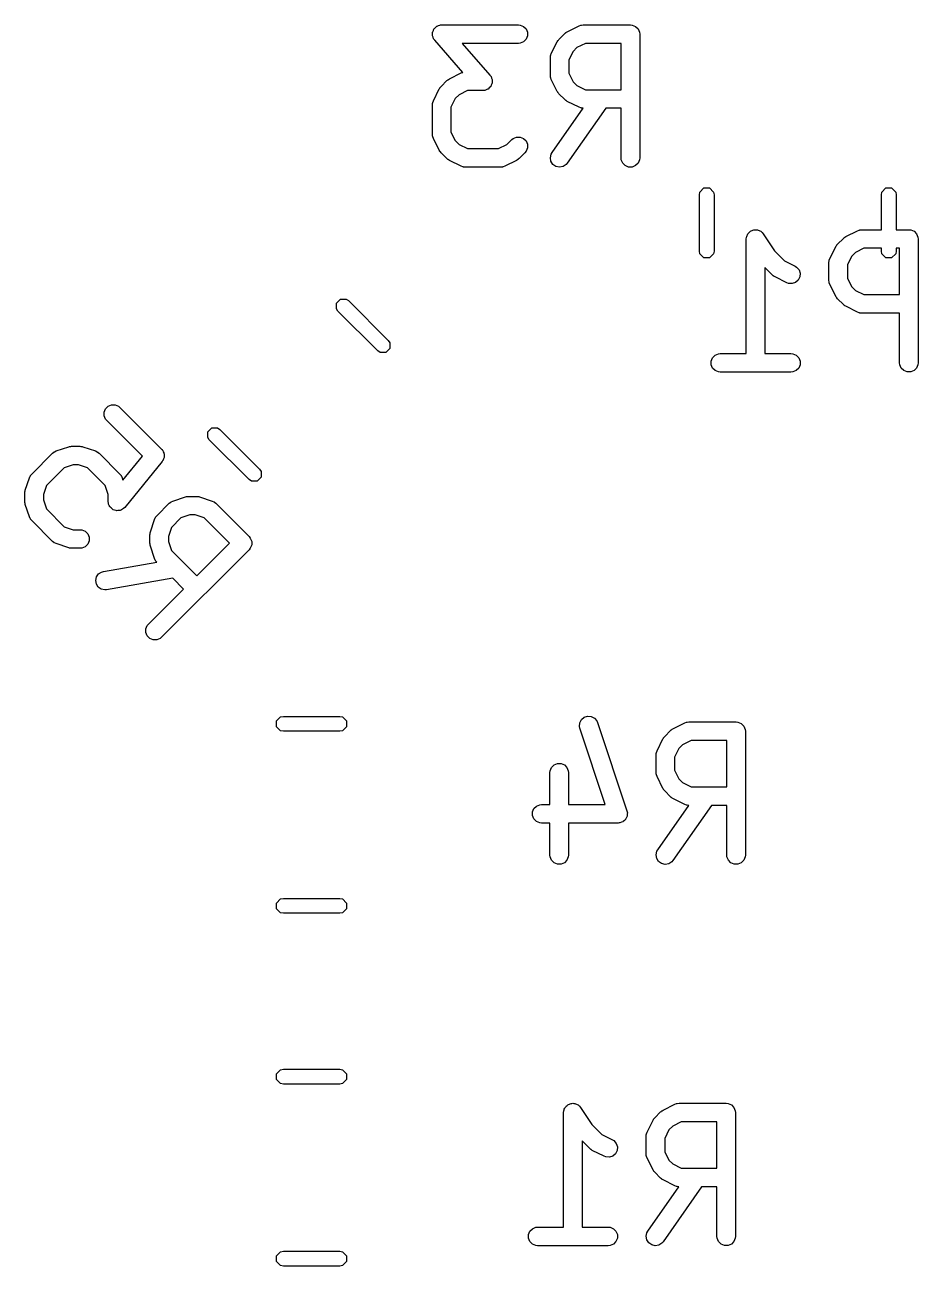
# Model space of a CAD drawing. Extents: x 172.9 to 246.3, y -97.5 to -70.7.
# Drawn here: x 172.95 to 180.16, y -82.06 to -72.04 of the extents above; entities that cross this region are included whole.
import ezdxf

# ---------------------------------------------------------------- set-up
doc = ezdxf.new("R2010")
doc.units = 0
doc.layers.add('BLACK', color=7, linetype='CONTINUOUS')

msp = doc.modelspace()

# ---------------------------------------------------------------- linework, layer by layer
at = {"layer": 'BLACK', "linetype": 'CONTINUOUS'}
for p, q in [((176.247264, -72.084401), (176.251925, -72.073151)), ((176.251925, -72.073151), (176.253711, -72.071364)), ((176.253711, -72.071364), (176.254834, -72.069095)), ((176.254834, -72.069095), (176.264006, -72.061069)), ((176.264006, -72.061069), (176.272617, -72.052459)), ((176.272617, -72.052459), (176.274953, -72.05149)), ((176.274953, -72.05149), (176.276858, -72.049825)), ((176.276858, -72.049825), (176.288395, -72.045923)), ((176.288395, -72.045923), (176.299653, -72.04126)), ((176.299653, -72.04126), (176.303223, -72.040908)), ((176.303223, -72.040908), (176.304579, -72.04045)), ((176.304579, -72.04045), (176.306546, -72.040581)), ((176.306546, -72.040581), (176.314285, -72.039819)), ((176.314285, -72.039819), (176.933332, -72.039819)), ((176.933332, -72.039819), (176.947964, -72.04126)), ((176.947964, -72.04126), (176.975, -72.052459)), ((176.975, -72.052459), (176.995692, -72.073151)), ((176.995692, -72.073151), (177.006891, -72.100187)), ((177.328363, -72.095356), (177.423601, -72.047737)), ((177.423601, -72.047737), (177.437332, -72.042482)), ((177.437332, -72.042482), (177.440021, -72.04229)), ((177.440021, -72.04229), (177.44251, -72.04126)), ((177.44251, -72.04126), (177.457142, -72.039819)), ((177.457142, -72.039819), (177.838094, -72.039819)), ((177.838094, -72.039819), (177.852726, -72.04126)), ((177.852726, -72.04126), (177.879762, -72.052459)), ((177.879762, -72.052459), (177.900454, -72.073151)), ((177.900454, -72.073151), (177.911653, -72.100187)), ((176.239916, -72.124525), (176.240726, -72.112371)), ((176.240726, -72.12692), (176.239916, -72.124525)), ((176.240726, -72.100187), (176.241693, -72.09785)), ((176.240726, -72.112371), (176.240726, -72.100187)), ((176.240726, -72.129451), (176.240726, -72.12692)), ((176.245389, -72.140708), (176.240726, -72.129451)), ((176.241693, -72.09785), (176.241862, -72.095327)), ((176.241862, -72.095327), (176.247264, -72.084401)), ((176.249291, -72.152246), (176.245389, -72.140708)), ((176.251376, -72.155163), (176.249291, -72.152246)), ((176.251925, -72.156487), (176.251376, -72.155163)), ((176.25332, -72.157882), (176.251925, -72.156487)), ((176.257842, -72.164207), (176.25332, -72.157882)), ((176.484737, -72.423515), (176.257842, -72.164207)), ((176.975, -72.177179), (176.947964, -72.188378)), ((176.995692, -72.156487), (176.975, -72.177179)), ((177.006891, -72.129451), (176.995692, -72.156487)), ((177.006891, -72.100187), (177.006891, -72.129451)), ((177.199584, -72.271754), (177.247203, -72.176516)), ((177.247203, -72.176516), (177.251167, -72.170216)), ((177.251167, -72.170216), (177.251925, -72.168389)), ((177.251925, -72.168389), (177.253613, -72.166332)), ((177.253613, -72.166332), (177.255035, -72.164073)), ((177.255035, -72.164073), (177.256533, -72.162773)), ((177.256533, -72.162773), (177.261252, -72.157024)), ((177.261252, -72.157024), (177.308871, -72.109405)), ((177.308871, -72.109405), (177.31462, -72.104686)), ((177.31462, -72.104686), (177.31592, -72.103188)), ((177.31592, -72.103188), (177.318179, -72.101766)), ((177.318179, -72.101766), (177.320236, -72.100078)), ((177.320236, -72.100078), (177.322063, -72.09932)), ((177.322063, -72.09932), (177.328363, -72.095356)), ((177.911653, -72.100187), (177.913094, -72.114819)), ((177.913094, -72.114819), (177.913094, -73.114819)), ((176.933332, -72.189819), (176.479567, -72.189819)), ((176.479567, -72.189819), (176.704061, -72.446383)), ((176.947964, -72.188378), (176.933332, -72.189819)), ((177.194329, -72.285486), (177.199584, -72.271754)), ((177.375924, -72.254484), (177.341666, -72.323)), ((177.406331, -72.224077), (177.375924, -72.254484)), ((177.474847, -72.189819), (177.406331, -72.224077)), ((177.763094, -72.189819), (177.474847, -72.189819)), ((177.763094, -72.563628), (177.763094, -72.189819)), ((177.191666, -72.305295), (177.193107, -72.290663)), ((177.191666, -72.448152), (177.191666, -72.305295)), ((177.193107, -72.290663), (177.194138, -72.288173)), ((177.194138, -72.288173), (177.194329, -72.285486)), ((177.341666, -72.323), (177.341666, -72.430447)), ((176.365798, -72.482718), (176.367855, -72.48103)), ((176.367855, -72.48103), (176.369682, -72.480272)), ((176.369682, -72.480272), (176.375982, -72.476308)), ((176.375982, -72.476308), (176.47122, -72.428689)), ((176.47122, -72.428689), (176.484737, -72.423515)), ((176.704061, -72.446383), (176.708582, -72.452707)), ((176.708582, -72.452707), (176.709978, -72.454103)), ((176.709978, -72.454103), (176.710526, -72.455426)), ((176.710526, -72.455426), (176.712612, -72.458344)), ((176.712612, -72.458344), (176.716513, -72.469881)), ((176.716513, -72.469881), (176.721177, -72.481139)), ((176.721177, -72.481139), (176.721177, -72.483669)), ((177.193107, -72.462784), (177.191666, -72.448152)), ((177.194138, -72.465273), (177.193107, -72.462784)), ((177.194329, -72.467961), (177.194138, -72.465273)), ((177.199584, -72.481693), (177.194329, -72.467961)), ((177.247203, -72.576931), (177.199584, -72.481693)), ((177.341666, -72.430447), (177.375924, -72.498963)), ((176.247203, -72.652706), (176.294822, -72.557468)), ((176.294822, -72.557468), (176.298786, -72.551168)), ((176.298786, -72.551168), (176.299544, -72.549341)), ((176.299544, -72.549341), (176.301232, -72.547284)), ((176.301232, -72.547284), (176.302654, -72.545025)), ((176.302654, -72.545025), (176.304152, -72.543725)), ((176.304152, -72.543725), (176.308871, -72.537976)), ((176.308871, -72.537976), (176.35649, -72.490357)), ((176.35649, -72.490357), (176.362239, -72.485638)), ((176.362239, -72.485638), (176.363539, -72.48414)), ((176.363539, -72.48414), (176.365798, -72.482718)), ((176.522466, -72.570771), (176.45395, -72.605029)), ((176.647618, -72.570771), (176.522466, -72.570771)), ((176.655356, -72.570008), (176.647618, -72.570771)), ((176.657324, -72.57014), (176.655356, -72.570008)), ((176.658679, -72.569681), (176.657324, -72.57014)), ((176.66225, -72.56933), (176.658679, -72.569681)), ((176.673507, -72.564666), (176.66225, -72.56933)), ((176.685045, -72.560765), (176.673507, -72.564666)), ((176.686949, -72.559099), (176.685045, -72.560765)), ((176.689286, -72.558131), (176.686949, -72.559099)), ((176.697896, -72.54952), (176.689286, -72.558131)), ((176.707069, -72.541495), (176.697896, -72.54952)), ((176.708191, -72.539225), (176.707069, -72.541495)), ((176.709978, -72.537439), (176.708191, -72.539225)), ((176.714638, -72.526188), (176.709978, -72.537439)), ((176.720041, -72.515263), (176.714638, -72.526188)), ((176.720209, -72.512739), (176.720041, -72.515263)), ((176.721177, -72.510403), (176.720209, -72.512739)), ((176.721177, -72.483669), (176.721987, -72.486065)), ((176.721987, -72.486065), (176.721177, -72.498218)), ((176.721177, -72.498218), (176.721177, -72.510403)), ((177.251167, -72.58323), (177.247203, -72.576931)), ((177.375924, -72.498963), (177.406331, -72.52937)), ((177.406331, -72.52937), (177.474847, -72.563628)), ((177.474847, -72.563628), (177.763094, -72.563628)), ((176.239285, -72.686247), (176.240726, -72.671615)), ((176.240726, -72.671615), (176.241757, -72.669125)), ((176.241757, -72.669125), (176.241948, -72.666438)), ((176.241948, -72.666438), (176.247203, -72.652706)), ((176.423543, -72.635436), (176.389285, -72.703952)), ((176.45395, -72.605029), (176.423543, -72.635436)), ((177.251925, -72.585058), (177.251167, -72.58323)), ((177.253613, -72.587114), (177.251925, -72.585058)), ((177.255035, -72.589374), (177.253613, -72.587114)), ((177.256533, -72.590673), (177.255035, -72.589374)), ((177.261252, -72.596423), (177.256533, -72.590673)), ((177.308871, -72.644042), (177.261252, -72.596423)), ((177.31462, -72.64876), (177.308871, -72.644042)), ((177.31592, -72.650259), (177.31462, -72.64876)), ((177.318179, -72.65168), (177.31592, -72.650259)), ((177.320236, -72.653369), (177.318179, -72.65168)), ((177.322063, -72.654126), (177.320236, -72.653369)), ((177.328363, -72.658091), (177.322063, -72.654126)), ((177.423601, -72.70571), (177.328363, -72.658091)), ((176.239285, -72.924342), (176.239285, -72.686247)), ((176.389285, -72.703952), (176.389285, -72.906637)), ((177.205224, -73.071809), (177.456027, -72.713518)), ((177.639048, -72.713628), (177.328108, -73.157829)), ((177.437332, -72.710965), (177.423601, -72.70571)), ((177.440021, -72.711156), (177.437332, -72.710965)), ((177.44251, -72.712187), (177.440021, -72.711156)), ((177.456027, -72.713518), (177.44251, -72.712187)), ((177.763094, -72.713628), (177.639048, -72.713628)), ((177.763094, -73.114819), (177.763094, -72.713628)), ((176.240726, -72.938974), (176.239285, -72.924342)), ((176.241757, -72.941463), (176.240726, -72.938974)), ((176.241948, -72.944151), (176.241757, -72.941463)), ((176.247203, -72.957883), (176.241948, -72.944151)), ((176.294822, -73.053121), (176.247203, -72.957883)), ((176.389285, -72.906637), (176.423543, -72.975153)), ((176.423543, -72.975153), (176.45395, -73.005561)), ((176.841285, -73.005561), (176.880298, -72.966548)), ((176.880298, -72.966548), (176.891664, -72.95722)), ((176.891664, -72.95722), (176.9187, -72.946021)), ((176.9187, -72.946021), (176.947963, -72.946021)), ((176.947963, -72.946021), (176.974999, -72.957219)), ((176.974999, -72.957219), (176.995692, -72.977912)), ((176.995692, -72.977912), (177.006891, -73.004948)), ((176.298785, -73.059417), (176.294822, -73.053121)), ((176.299543, -73.061247), (176.298785, -73.059417)), ((176.301232, -73.063305), (176.299543, -73.061247)), ((176.302654, -73.065564), (176.301232, -73.063305)), ((176.304152, -73.066863), (176.302654, -73.065564)), ((176.30887, -73.072612), (176.304152, -73.066863)), ((176.356489, -73.120232), (176.30887, -73.072612)), ((176.45395, -73.005561), (176.522466, -73.039819)), ((176.522466, -73.039819), (176.77277, -73.039819)), ((176.77277, -73.039819), (176.841285, -73.005561)), ((176.986365, -73.072613), (176.938747, -73.120232)), ((176.995693, -73.061247), (176.986365, -73.072613)), ((177.006891, -73.034211), (176.995693, -73.061247)), ((177.006891, -73.004948), (177.006891, -73.034211)), ((177.198013, -73.084623), (177.205224, -73.071809)), ((176.362238, -73.12495), (176.356489, -73.120232)), ((176.363539, -73.12645), (176.362238, -73.12495)), ((176.365798, -73.127872), (176.363539, -73.12645)), ((176.367855, -73.12956), (176.365798, -73.127872)), ((176.369682, -73.130317), (176.367855, -73.12956)), ((176.375982, -73.134282), (176.369682, -73.130317)), ((176.47122, -73.181901), (176.375982, -73.134282)), ((176.484951, -73.187156), (176.47122, -73.181901)), ((176.824016, -73.181901), (176.810284, -73.187156)), ((176.919254, -73.134282), (176.824016, -73.181901)), ((176.925553, -73.130317), (176.919254, -73.134282)), ((176.927381, -73.12956), (176.925553, -73.130317)), ((176.929437, -73.127872), (176.927381, -73.12956)), ((176.931697, -73.12645), (176.929437, -73.127872)), ((176.932997, -73.12495), (176.931697, -73.12645)), ((176.938747, -73.120232), (176.932997, -73.12495)), ((177.191684, -73.113194), (177.198013, -73.084623)), ((177.196769, -73.142011), (177.191684, -73.113194)), ((177.212496, -73.16669), (177.196769, -73.142011)), ((177.23647, -73.183472), (177.212496, -73.16669)), ((177.265041, -73.189801), (177.23647, -73.183472)), ((177.318537, -73.168989), (177.293858, -73.184716)), ((177.328108, -73.157829), (177.318537, -73.168989)), ((177.764535, -73.129451), (177.763094, -73.114819)), ((177.775734, -73.156487), (177.764535, -73.129451)), ((177.796426, -73.177179), (177.775734, -73.156487)), ((177.823462, -73.188378), (177.796426, -73.177179)), ((177.879762, -73.177179), (177.852726, -73.188378)), ((177.900454, -73.156487), (177.879762, -73.177179)), ((177.911653, -73.129451), (177.900454, -73.156487)), ((177.913094, -73.114819), (177.911653, -73.129451)), ((176.48764, -73.187347), (176.484951, -73.187156)), ((176.490129, -73.188378), (176.48764, -73.187347)), ((176.504761, -73.189819), (176.490129, -73.188378)), ((176.790475, -73.189819), (176.504761, -73.189819)), ((176.805107, -73.188378), (176.790475, -73.189819)), ((176.807596, -73.187346), (176.805107, -73.188378)), ((176.810284, -73.187156), (176.807596, -73.187346)), ((177.293858, -73.184716), (177.265041, -73.189801)), ((177.852726, -73.188378), (177.823462, -73.188378)), ((178.399567, -73.389975), (178.432039, -73.357503)), ((178.432039, -73.357503), (178.477961, -73.357503)), ((178.477961, -73.357503), (178.510433, -73.389975)), ((179.869567, -73.389975), (179.902039, -73.357503)), ((179.902039, -73.357503), (179.947961, -73.357503)), ((179.947961, -73.357503), (179.980433, -73.389975)), ((178.395, -73.412936), (178.399567, -73.389975)), ((178.395, -73.867064), (178.395, -73.412936)), ((178.510433, -73.389975), (178.515, -73.412936)), ((178.515, -73.412936), (178.515, -73.867064)), ((179.865, -73.412936), (179.869567, -73.389975)), ((179.865, -73.694819), (179.865, -73.412936)), ((179.980433, -73.389975), (179.985, -73.412936)), ((179.985, -73.412936), (179.985, -73.694819)), ((178.774047, -73.76974), (178.774062, -73.769663)), ((178.774052, -73.769766), (178.774047, -73.76974)), ((178.774047, -73.769819), (178.774052, -73.769766)), ((178.774047, -74.694819), (178.774047, -73.769819)), ((178.774062, -73.769663), (178.775488, -73.755187)), ((178.775488, -73.755187), (178.778329, -73.748326)), ((178.778329, -73.748326), (178.779786, -73.741046)), ((178.779786, -73.741046), (178.783874, -73.73494)), ((178.783874, -73.73494), (178.786687, -73.728151)), ((178.786687, -73.728151), (178.791937, -73.7229)), ((178.791937, -73.7229), (178.796069, -73.716731)), ((178.796069, -73.716731), (178.802183, -73.712654)), ((178.802183, -73.712654), (178.807379, -73.707459)), ((178.807379, -73.707459), (178.814239, -73.704617)), ((178.814239, -73.704617), (178.820418, -73.700498)), ((178.820418, -73.700498), (178.827626, -73.699072)), ((178.827626, -73.699072), (178.834415, -73.69626)), ((178.834415, -73.69626), (178.841842, -73.69626)), ((178.841842, -73.69626), (178.849126, -73.694819)), ((178.849126, -73.694819), (178.856331, -73.69626)), ((178.856331, -73.69626), (178.863679, -73.69626)), ((178.863679, -73.69626), (178.870539, -73.699101)), ((178.870539, -73.699101), (178.87782, -73.700558)), ((178.87782, -73.700558), (178.883925, -73.704646)), ((178.883925, -73.704646), (178.890715, -73.707459)), ((178.890715, -73.707459), (178.895965, -73.712709)), ((178.895965, -73.712709), (178.902135, -73.716841)), ((178.902135, -73.716841), (178.911355, -73.728099)), ((178.911355, -73.728099), (178.911407, -73.728151)), ((178.911407, -73.728151), (178.911416, -73.728173)), ((178.911416, -73.728173), (178.911451, -73.728216)), ((178.911451, -73.728216), (179.002569, -73.864894)), ((179.5103, -73.812024), (179.557919, -73.764405)), ((179.557919, -73.764405), (179.563668, -73.759686)), ((179.563668, -73.759686), (179.564968, -73.758188)), ((179.564968, -73.758188), (179.567227, -73.756766)), ((179.567227, -73.756766), (179.569284, -73.755078)), ((179.569284, -73.755078), (179.571111, -73.75432)), ((179.571111, -73.75432), (179.577411, -73.750356)), ((179.577411, -73.750356), (179.672649, -73.702737)), ((179.672649, -73.702737), (179.68638, -73.697482)), ((179.68638, -73.697482), (179.689069, -73.69729)), ((179.689069, -73.69729), (179.691558, -73.69626)), ((179.691558, -73.69626), (179.70619, -73.694819)), ((179.70619, -73.694819), (179.865, -73.694819)), ((179.985, -73.694819), (180.087142, -73.694819)), ((180.087142, -73.694819), (180.101774, -73.69626)), ((180.101774, -73.69626), (180.12881, -73.707459)), ((180.12881, -73.707459), (180.149502, -73.728151)), ((180.149502, -73.728151), (180.160701, -73.755187)), ((180.160701, -73.755187), (180.162142, -73.769819)), ((180.162142, -73.769819), (180.162142, -74.769819)), ((178.399567, -73.890025), (178.395, -73.867064)), ((178.515, -73.867064), (178.510433, -73.890025)), ((179.002569, -73.864894), (179.08395, -73.946275)), ((179.448632, -73.926754), (179.496251, -73.831516)), ((179.496251, -73.831516), (179.500215, -73.825216)), ((179.500215, -73.825216), (179.500973, -73.823389)), ((179.500973, -73.823389), (179.502661, -73.821332)), ((179.502661, -73.821332), (179.504083, -73.819073)), ((179.504083, -73.819073), (179.505581, -73.817773)), ((179.505581, -73.817773), (179.5103, -73.812024)), ((179.655379, -73.879077), (179.624972, -73.909484)), ((179.723895, -73.844819), (179.655379, -73.879077)), ((179.865, -73.844819), (179.723895, -73.844819)), ((179.865, -73.867064), (179.865, -73.844819)), ((179.869567, -73.890025), (179.865, -73.867064)), ((179.985, -73.867064), (179.980433, -73.890025)), ((180.012142, -73.844819), (179.985, -73.844819)), ((179.985, -73.844819), (179.985, -73.867064)), ((180.012142, -74.218628), (180.012142, -73.844819)), ((178.432039, -73.922497), (178.399567, -73.890025)), ((178.477961, -73.922497), (178.432039, -73.922497)), ((178.510433, -73.890025), (178.477961, -73.922497)), ((179.08395, -73.946275), (179.168302, -73.988451)), ((179.440714, -73.960295), (179.442155, -73.945663)), ((179.440714, -74.103152), (179.440714, -73.960295)), ((179.442155, -73.945663), (179.443186, -73.943173)), ((179.443186, -73.943173), (179.443377, -73.940486)), ((179.443377, -73.940486), (179.448632, -73.926754)), ((179.624972, -73.909484), (179.590714, -73.978)), ((179.590714, -73.978), (179.590714, -74.085447)), ((179.902039, -73.922497), (179.869567, -73.890025)), ((179.947961, -73.922497), (179.902039, -73.922497)), ((179.980433, -73.890025), (179.947961, -73.922497)), ((178.98649, -74.060947), (178.924047, -73.998504)), ((178.924047, -73.998504), (178.924047, -74.694819)), ((178.99224, -74.065667), (178.98649, -74.060947)), ((178.993539, -74.067164), (178.99224, -74.065667)), ((178.995793, -74.068583), (178.993539, -74.067164)), ((178.997855, -74.070275), (178.995793, -74.068583)), ((178.999687, -74.071033), (178.997855, -74.070275)), ((179.005982, -74.074996), (178.999687, -74.071033)), ((179.10122, -74.122615), (179.005982, -74.074996)), ((179.168302, -73.988451), (179.180745, -73.996283)), ((179.180745, -73.996283), (179.199918, -74.018391)), ((179.207098, -74.075342), (179.19401, -74.101517)), ((179.199918, -74.018391), (179.209172, -74.046152)), ((179.209172, -74.046152), (179.207098, -74.075342)), ((179.590714, -74.085447), (179.624972, -74.153963)), ((179.114951, -74.12787), (179.10122, -74.122615)), ((179.144141, -74.129944), (179.114951, -74.12787)), ((179.171903, -74.12069), (179.144141, -74.129944)), ((179.19401, -74.101517), (179.171903, -74.12069)), ((179.442155, -74.117784), (179.440714, -74.103152)), ((179.443186, -74.120273), (179.442155, -74.117784)), ((179.443377, -74.122961), (179.443186, -74.120273)), ((179.448632, -74.136693), (179.443377, -74.122961)), ((179.496251, -74.231931), (179.448632, -74.136693)), ((179.624972, -74.153963), (179.655379, -74.18437)), ((179.655379, -74.18437), (179.723895, -74.218628)), ((175.463732, -74.286757), (175.496204, -74.254285)), ((175.496204, -74.254285), (175.542126, -74.254285)), ((175.542126, -74.254285), (175.561591, -74.267292)), ((175.561591, -74.267292), (175.882708, -74.588409)), ((179.500215, -74.23823), (179.496251, -74.231931)), ((179.500973, -74.240058), (179.500215, -74.23823)), ((179.502661, -74.242114), (179.500973, -74.240058)), ((179.504083, -74.244374), (179.502661, -74.242114)), ((179.505581, -74.245673), (179.504083, -74.244374)), ((179.5103, -74.251423), (179.505581, -74.245673)), ((179.557919, -74.299042), (179.5103, -74.251423)), ((179.723895, -74.218628), (180.012142, -74.218628)), ((175.463732, -74.332679), (175.463732, -74.286757)), ((175.476739, -74.352144), (175.463732, -74.332679)), ((175.797856, -74.673261), (175.476739, -74.352144)), ((179.563668, -74.30376), (179.557919, -74.299042)), ((179.564968, -74.305259), (179.563668, -74.30376)), ((179.567227, -74.30668), (179.564968, -74.305259)), ((179.569284, -74.308369), (179.567227, -74.30668)), ((179.571111, -74.309126), (179.569284, -74.308369)), ((179.577411, -74.313091), (179.571111, -74.309126)), ((179.672649, -74.36071), (179.577411, -74.313091)), ((179.68638, -74.365965), (179.672649, -74.36071)), ((179.689069, -74.366156), (179.68638, -74.365965)), ((179.691558, -74.367187), (179.689069, -74.366156)), ((179.70619, -74.368628), (179.691558, -74.367187)), ((180.012142, -74.368628), (179.70619, -74.368628)), ((180.012142, -74.769819), (180.012142, -74.368628)), ((175.817321, -74.686268), (175.797856, -74.673261)), ((175.863243, -74.686268), (175.817321, -74.686268)), ((175.895715, -74.653796), (175.863243, -74.686268)), ((175.882708, -74.588409), (175.895715, -74.607874)), ((175.895715, -74.607874), (175.895715, -74.653796)), ((178.489774, -74.755187), (178.500973, -74.728151)), ((178.489774, -74.784451), (178.489774, -74.755187)), ((178.500973, -74.811487), (178.489774, -74.784451)), ((178.500973, -74.728151), (178.521665, -74.707459)), ((178.521665, -74.707459), (178.548701, -74.69626)), ((178.548701, -74.69626), (178.563333, -74.694819)), ((178.563333, -74.694819), (178.774047, -74.694819)), ((178.924047, -74.694819), (179.134761, -74.694819)), ((179.134761, -74.694819), (179.149393, -74.69626)), ((179.149393, -74.69626), (179.176429, -74.707459)), ((179.176429, -74.707459), (179.197121, -74.728151)), ((179.197121, -74.728151), (179.20832, -74.755187)), ((179.20832, -74.784451), (179.197121, -74.811487)), ((179.20832, -74.755187), (179.20832, -74.784451)), ((180.013583, -74.784451), (180.012142, -74.769819)), ((180.024782, -74.811487), (180.013583, -74.784451)), ((180.160701, -74.784451), (180.149502, -74.811487)), ((180.162142, -74.769819), (180.160701, -74.784451)), ((178.521665, -74.832179), (178.500973, -74.811487)), ((178.548701, -74.843378), (178.521665, -74.832179)), ((178.563333, -74.844819), (178.548701, -74.843378)), ((179.134761, -74.844819), (178.563333, -74.844819)), ((179.149393, -74.843378), (179.134761, -74.844819)), ((179.176429, -74.832179), (179.149393, -74.843378)), ((179.197121, -74.811487), (179.176429, -74.832179)), ((180.045474, -74.832179), (180.024782, -74.811487)), ((180.07251, -74.843378), (180.045474, -74.832179)), ((180.101774, -74.843378), (180.07251, -74.843378)), ((180.12881, -74.832179), (180.101774, -74.843378)), ((180.149502, -74.811487), (180.12881, -74.832179)), ((173.588848, -75.167506), (173.600046, -75.140469)), ((173.588848, -75.196769), (173.588848, -75.167506)), ((173.600046, -75.140469), (173.620739, -75.119777)), ((173.620739, -75.119777), (173.647775, -75.108578)), ((173.647775, -75.108578), (173.677038, -75.108578)), ((173.677038, -75.108578), (173.704075, -75.119776)), ((173.704075, -75.119776), (173.71544, -75.129104)), ((173.71544, -75.129104), (174.052158, -75.465821)), ((173.600047, -75.223805), (173.588848, -75.196769)), ((173.609374, -75.23517), (173.600047, -75.223805)), ((173.898097, -75.523892), (173.609374, -75.23517)), ((174.424285, -75.326204), (174.456757, -75.293732)), ((174.424285, -75.372126), (174.424285, -75.326204)), ((174.437292, -75.391591), (174.424285, -75.372126)), ((174.456757, -75.293732), (174.502679, -75.293732)), ((174.502679, -75.293732), (174.522144, -75.306739)), ((174.522144, -75.306739), (174.843261, -75.627856)), ((173.183006, -75.490166), (173.185494, -75.489135)), ((173.185494, -75.489135), (173.187531, -75.487369)), ((173.187531, -75.487369), (173.200957, -75.481375)), ((173.200957, -75.481375), (173.301973, -75.447703)), ((173.301973, -75.447703), (173.309226, -75.446053)), ((173.309226, -75.446053), (173.311058, -75.445295)), ((173.311058, -75.445295), (173.313712, -75.445033)), ((173.313712, -75.445033), (173.31631, -75.444443)), ((173.31631, -75.444443), (173.318284, -75.444583)), ((173.318284, -75.444583), (173.32569, -75.443854)), ((173.32569, -75.443854), (173.393033, -75.443854)), ((173.393033, -75.443854), (173.400438, -75.444583)), ((173.400438, -75.444583), (173.402413, -75.444443)), ((173.402413, -75.444443), (173.40501, -75.445033)), ((173.40501, -75.445033), (173.407665, -75.445295)), ((173.407665, -75.445295), (173.409496, -75.446053)), ((173.409496, -75.446053), (173.41675, -75.447703)), ((173.41675, -75.447703), (173.517765, -75.481375)), ((173.517765, -75.481375), (173.53119, -75.487369)), ((173.53119, -75.487369), (173.533225, -75.489134)), ((173.533225, -75.489134), (173.535716, -75.490166)), ((174.052158, -75.465821), (174.055607, -75.470023)), ((174.055607, -75.470023), (174.05703, -75.471188)), ((174.05703, -75.471188), (174.057912, -75.472832)), ((174.057912, -75.472832), (174.061485, -75.477186)), ((174.061485, -75.477186), (174.06568, -75.487314)), ((174.06568, -75.487314), (174.070863, -75.496976)), ((174.758409, -75.712708), (174.437292, -75.391591)), ((173.003283, -75.667852), (173.171641, -75.499493)), ((173.171641, -75.499493), (173.183006, -75.490166)), ((173.535716, -75.490166), (173.547081, -75.499493)), ((173.547081, -75.499493), (173.71544, -75.667852)), ((173.740149, -75.716941), (173.898097, -75.523892)), ((174.057172, -75.566347), (173.754126, -75.936737)), ((174.060189, -75.561816), (174.057172, -75.566347)), ((174.061485, -75.560521), (174.060189, -75.561816)), ((174.062197, -75.558802), (174.061485, -75.560521)), ((174.065322, -75.55411), (174.062197, -75.558802)), ((174.06849, -75.543609), (174.065322, -75.55411)), ((174.072684, -75.533485), (174.06849, -75.543609)), ((174.070863, -75.496976), (174.071238, -75.500732)), ((174.071238, -75.500732), (174.072684, -75.504222)), ((174.072684, -75.504222), (174.072684, -75.515184)), ((174.072684, -75.515184), (174.073775, -75.526094)), ((174.073775, -75.526094), (174.072684, -75.529709)), ((174.072684, -75.529709), (174.072684, -75.533485)), ((172.985165, -75.697168), (172.991159, -75.683743)), ((172.991159, -75.683743), (172.992923, -75.681708)), ((172.992923, -75.681708), (172.993955, -75.679218)), ((172.993955, -75.679218), (173.003283, -75.667852)), ((173.265188, -75.618077), (173.121868, -75.761398)), ((173.33786, -75.593854), (173.265188, -75.618077)), ((173.380863, -75.593854), (173.33786, -75.593854)), ((173.453534, -75.618078), (173.380863, -75.593854)), ((173.596855, -75.761399), (173.453534, -75.618078)), ((173.71544, -75.667852), (173.724768, -75.679218)), ((173.724768, -75.679218), (173.725798, -75.681706)), ((173.725798, -75.681706), (173.727564, -75.683742)), ((173.727564, -75.683742), (173.733558, -75.697168)), ((174.843261, -75.627856), (174.856268, -75.647321)), ((174.856268, -75.647321), (174.856268, -75.693243)), ((172.951493, -75.798183), (172.985165, -75.697168)), ((173.121868, -75.761398), (173.097644, -75.83407)), ((173.621079, -75.83407), (173.596855, -75.761399)), ((173.733558, -75.697168), (173.740149, -75.716941)), ((174.777874, -75.725715), (174.758409, -75.712708)), ((174.823796, -75.725715), (174.777874, -75.725715)), ((174.856268, -75.693243), (174.823796, -75.725715)), ((172.947644, -75.8219), (172.948373, -75.814494)), ((172.947644, -75.889244), (172.947644, -75.8219)), ((172.948373, -75.896649), (172.947644, -75.889244)), ((172.948233, -75.81252), (172.948823, -75.809922)), ((172.948373, -75.814494), (172.948233, -75.81252)), ((172.948823, -75.809922), (172.949085, -75.807268)), ((172.949085, -75.807268), (172.949843, -75.805436)), ((172.949843, -75.805436), (172.951493, -75.798183)), ((173.097644, -75.83407), (173.097644, -75.877073)), ((173.097644, -75.877073), (173.121868, -75.949745)), ((173.621079, -75.889244), (173.621079, -75.83407)), ((173.62252, -75.903876), (173.621079, -75.889244)), ((174.13034, -75.89143), (174.143766, -75.885436)), ((174.143766, -75.885436), (174.244782, -75.851764)), ((174.244782, -75.851764), (174.252035, -75.850114)), ((174.252035, -75.850114), (174.253867, -75.849356)), ((174.253867, -75.849356), (174.256521, -75.849094)), ((174.256521, -75.849094), (174.259119, -75.848504)), ((174.259119, -75.848504), (174.261093, -75.848644)), ((174.261093, -75.848644), (174.268499, -75.847915)), ((174.268499, -75.847915), (174.335842, -75.847915)), ((174.335842, -75.847915), (174.343247, -75.848644)), ((174.343247, -75.848644), (174.345222, -75.848504)), ((174.345222, -75.848504), (174.347819, -75.849094)), ((174.347819, -75.849094), (174.350474, -75.849356)), ((174.350474, -75.849356), (174.352305, -75.850114)), ((174.352305, -75.850114), (174.359559, -75.851764)), ((174.359559, -75.851764), (174.460574, -75.885436)), ((174.460574, -75.885436), (174.473999, -75.89143)), ((172.948233, -75.898624), (172.948373, -75.896649)), ((172.948823, -75.901221), (172.948233, -75.898624)), ((172.949085, -75.903876), (172.948823, -75.901221)), ((172.949843, -75.905707), (172.949085, -75.903876)), ((172.951493, -75.912961), (172.949843, -75.905707)), ((172.985165, -76.013976), (172.951493, -75.912961)), ((173.121868, -75.949745), (173.265188, -76.093066)), ((173.623965, -75.907365), (173.62252, -75.903876)), ((173.624341, -75.911122), (173.623965, -75.907365)), ((173.629523, -75.920783), (173.624341, -75.911122)), ((173.633719, -75.930912), (173.629523, -75.920783)), ((173.636388, -75.933581), (173.633719, -75.930912)), ((173.638174, -75.93691), (173.636388, -75.933581)), ((173.64666, -75.943853), (173.638174, -75.93691)), ((173.654411, -75.951604), (173.64666, -75.943853)), ((173.657899, -75.953049), (173.654411, -75.951604)), ((173.660823, -75.955441), (173.657899, -75.953049)), ((173.671319, -75.958607), (173.660823, -75.955441)), ((173.681447, -75.962803), (173.671319, -75.958607)), ((173.685224, -75.962803), (173.681447, -75.962803)), ((173.68884, -75.963894), (173.685224, -75.962803)), ((173.699749, -75.962803), (173.68884, -75.963894)), ((173.710711, -75.962803), (173.699749, -75.962803)), ((173.7142, -75.961357), (173.710711, -75.962803)), ((173.717957, -75.960982), (173.7142, -75.961357)), ((173.727618, -75.955799), (173.717957, -75.960982)), ((173.737747, -75.951604), (173.727618, -75.955799)), ((173.740416, -75.948934), (173.737747, -75.951604)), ((173.743745, -75.947149), (173.740416, -75.948934)), ((173.754126, -75.936737), (173.743745, -75.947149)), ((174.013435, -76.004569), (174.11445, -75.903554)), ((174.11445, -75.903554), (174.125815, -75.894226)), ((174.125815, -75.894226), (174.128305, -75.893194)), ((174.128305, -75.893194), (174.13034, -75.89143)), ((174.473999, -75.89143), (174.476034, -75.893195)), ((174.476034, -75.893195), (174.478525, -75.894227)), ((174.478525, -75.894227), (174.48989, -75.903554)), ((174.48989, -75.903554), (174.759264, -76.172928)), ((172.991159, -76.027401), (172.985165, -76.013976)), ((172.992923, -76.029435), (172.991159, -76.027401)), ((172.993955, -76.031926), (172.992923, -76.029435)), ((173.003283, -76.043292), (172.993955, -76.031926)), ((173.171641, -76.211651), (173.003283, -76.043292)), ((173.961645, -76.134901), (173.995317, -76.033885)), ((173.995317, -76.033885), (174.001311, -76.02046)), ((174.001311, -76.02046), (174.003076, -76.018424)), ((174.003076, -76.018424), (174.004108, -76.015934)), ((174.004108, -76.015934), (174.013435, -76.004569)), ((174.207997, -76.022139), (174.13202, -76.098116)), ((174.280669, -75.997915), (174.207997, -76.022139)), ((174.323672, -75.997915), (174.280669, -75.997915)), ((174.396343, -76.022139), (174.323672, -75.997915)), ((174.600165, -76.225961), (174.396343, -76.022139)), ((173.265188, -76.093066), (173.33786, -76.117289)), ((173.33786, -76.117289), (173.393033, -76.117289)), ((173.393033, -76.117289), (173.407665, -76.11873)), ((173.407665, -76.11873), (173.434701, -76.129929)), ((173.434701, -76.129929), (173.455393, -76.150621)), ((173.455393, -76.150621), (173.466592, -76.177657)), ((173.466592, -76.177657), (173.466592, -76.206921)), ((173.957796, -76.158618), (173.958525, -76.151212)), ((173.957796, -76.225961), (173.957796, -76.158618)), ((173.958385, -76.149238), (173.958975, -76.14664)), ((173.958525, -76.151212), (173.958385, -76.149238)), ((173.958975, -76.14664), (173.959237, -76.143986)), ((173.959237, -76.143986), (173.959995, -76.142154)), ((173.959995, -76.142154), (173.961645, -76.134901)), ((174.13202, -76.098116), (174.107796, -76.170788)), ((174.107796, -76.170788), (174.107796, -76.21379)), ((174.759264, -76.172928), (174.768586, -76.184287)), ((174.768586, -76.184287), (174.768592, -76.184293)), ((174.768592, -76.184293), (174.77979, -76.211329)), ((173.183006, -76.220978), (173.171641, -76.211651)), ((173.185496, -76.222009), (173.183006, -76.220978)), ((173.187532, -76.223775), (173.185496, -76.222009)), ((173.200958, -76.229769), (173.187532, -76.223775)), ((173.301974, -76.26344), (173.200958, -76.229769)), ((173.309225, -76.265089), (173.301974, -76.26344)), ((173.311058, -76.265848), (173.309225, -76.265089)), ((173.313713, -76.266109), (173.311058, -76.265848)), ((173.31631, -76.2667), (173.313713, -76.266109)), ((173.318284, -76.266559), (173.31631, -76.2667)), ((173.32569, -76.267289), (173.318284, -76.266559)), ((173.393033, -76.267289), (173.32569, -76.267289)), ((173.407665, -76.265848), (173.393033, -76.267289)), ((173.434701, -76.254649), (173.407665, -76.265848)), ((173.455393, -76.233957), (173.434701, -76.254649)), ((173.466592, -76.206921), (173.455393, -76.233957)), ((173.958525, -76.233366), (173.957796, -76.225961)), ((173.958385, -76.235341), (173.958525, -76.233366)), ((173.958975, -76.237938), (173.958385, -76.235341)), ((173.959237, -76.240593), (173.958975, -76.237938)), ((173.959995, -76.242424), (173.959237, -76.240593)), ((173.961645, -76.249678), (173.959995, -76.242424)), ((173.995317, -76.350693), (173.961645, -76.249678)), ((174.759264, -76.278994), (174.052158, -76.986101)), ((174.107796, -76.21379), (174.13202, -76.286462)), ((174.13202, -76.286462), (174.335842, -76.490284)), ((174.335842, -76.490284), (174.600165, -76.225961)), ((174.768592, -76.267628), (174.759264, -76.278994)), ((174.77979, -76.240592), (174.768592, -76.267628)), ((174.77979, -76.211329), (174.77979, -76.240592)), ((173.58203, -76.455148), (174.012724, -76.379143)), ((174.001311, -76.364118), (173.995317, -76.350693)), ((174.003076, -76.366153), (174.001311, -76.364118)), ((174.004108, -76.368644), (174.003076, -76.366153)), ((174.012724, -76.379143), (174.004108, -76.368644)), ((173.526412, -76.49881), (173.543193, -76.474837)), ((173.543193, -76.474837), (173.567871, -76.45911)), ((173.567871, -76.45911), (173.58203, -76.455148)), ((173.520081, -76.527381), (173.526412, -76.49881)), ((173.525167, -76.5562), (173.520081, -76.527381)), ((173.540894, -76.580878), (173.525167, -76.5562)), ((173.564867, -76.597659), (173.540894, -76.580878)), ((174.142062, -76.508636), (173.608098, -76.602866)), ((174.229776, -76.59635), (174.142062, -76.508636)), ((173.593438, -76.60399), (173.564867, -76.597659)), ((173.608098, -76.602866), (173.593438, -76.60399)), ((173.946092, -76.880035), (174.229776, -76.59635)), ((173.925566, -76.918437), (173.936765, -76.8914)), ((173.936765, -76.8914), (173.946092, -76.880035)), ((173.925566, -76.9477), (173.925566, -76.918437)), ((173.936765, -76.974736), (173.925566, -76.9477)), ((173.957457, -76.995428), (173.936765, -76.974736)), ((174.052158, -76.986101), (174.040793, -76.995428)), ((173.984494, -77.006627), (173.957457, -76.995428)), ((174.013757, -77.006627), (173.984494, -77.006627)), ((174.040793, -76.995428), (174.013757, -77.006627)), ((174.98113, -77.662039), (175.013602, -77.629567)), ((174.98113, -77.707961), (174.98113, -77.662039)), ((175.013602, -77.629567), (175.036563, -77.625)), ((175.036563, -77.625), (175.490691, -77.625)), ((175.490691, -77.625), (175.513652, -77.629567)), ((175.513652, -77.629567), (175.546124, -77.662039)), ((175.546124, -77.662039), (175.546124, -77.707961)), ((177.426834, -77.70658), (177.428909, -77.67739)), ((177.428909, -77.67739), (177.441995, -77.651217)), ((177.441995, -77.651217), (177.464102, -77.632043)), ((177.464102, -77.632043), (177.491865, -77.622789)), ((177.491865, -77.622789), (177.521055, -77.624864)), ((177.521055, -77.624864), (177.547228, -77.63795)), ((177.547228, -77.63795), (177.566402, -77.660057)), ((177.566402, -77.660057), (177.572396, -77.673483)), ((177.572396, -77.673483), (177.810491, -78.387767)), ((178.18199, -77.725356), (178.277228, -77.677737)), ((178.277228, -77.677737), (178.290959, -77.672482)), ((178.290959, -77.672482), (178.293648, -77.67229)), ((178.293648, -77.67229), (178.296137, -77.67126)), ((178.296137, -77.67126), (178.310769, -77.669819)), ((178.310769, -77.669819), (178.691721, -77.669819)), ((178.691721, -77.669819), (178.706353, -77.67126)), ((178.706353, -77.67126), (178.733389, -77.682459)), ((178.733389, -77.682459), (178.754081, -77.703151)), ((175.013602, -77.740433), (174.98113, -77.707961)), ((175.036563, -77.745), (175.013602, -77.740433)), ((175.490691, -77.745), (175.036563, -77.745)), ((175.513652, -77.740433), (175.490691, -77.745)), ((175.546124, -77.707961), (175.513652, -77.740433)), ((177.430094, -77.720917), (177.426834, -77.70658)), ((177.635283, -78.336485), (177.430094, -77.720917)), ((178.10724, -77.796332), (178.108662, -77.794073)), ((178.108662, -77.794073), (178.11016, -77.792773)), ((178.11016, -77.792773), (178.114879, -77.787024)), ((178.114879, -77.787024), (178.162498, -77.739405)), ((178.162498, -77.739405), (178.168247, -77.734686)), ((178.168247, -77.734686), (178.169547, -77.733188)), ((178.169547, -77.733188), (178.171806, -77.731766)), ((178.171806, -77.731766), (178.173863, -77.730078)), ((178.173863, -77.730078), (178.17569, -77.72932)), ((178.17569, -77.72932), (178.18199, -77.725356)), ((178.754081, -77.703151), (178.76528, -77.730187)), ((178.76528, -77.730187), (178.766721, -77.744819)), ((178.766721, -77.744819), (178.766721, -78.744819)), ((178.053211, -77.901754), (178.10083, -77.806516)), ((178.10083, -77.806516), (178.104794, -77.800216)), ((178.104794, -77.800216), (178.105552, -77.798389)), ((178.105552, -77.798389), (178.10724, -77.796332)), ((178.229551, -77.884484), (178.195293, -77.953)), ((178.259958, -77.854077), (178.229551, -77.884484)), ((178.328474, -77.819819), (178.259958, -77.854077)), ((178.616721, -77.819819), (178.328474, -77.819819)), ((178.616721, -78.193628), (178.616721, -77.819819)), ((178.045293, -77.935295), (178.046734, -77.920663)), ((178.045293, -78.078152), (178.045293, -77.935295)), ((178.046734, -77.920663), (178.047765, -77.918173)), ((178.047765, -77.918173), (178.047956, -77.915486)), ((178.047956, -77.915486), (178.053211, -77.901754)), ((178.195293, -77.953), (178.195293, -78.060447)), ((177.18815, -78.078152), (177.189591, -78.06352)), ((177.18815, -78.336485), (177.18815, -78.078152)), ((177.189591, -78.06352), (177.20079, -78.036484)), ((177.20079, -78.036484), (177.221482, -78.015792)), ((177.221482, -78.015792), (177.248518, -78.004593)), ((177.248518, -78.004593), (177.277782, -78.004593)), ((177.277782, -78.004593), (177.304818, -78.015792)), ((177.304818, -78.015792), (177.32551, -78.036484)), ((177.32551, -78.036484), (177.336709, -78.06352)), ((177.336709, -78.06352), (177.33815, -78.078152)), ((177.33815, -78.078152), (177.33815, -78.336485)), ((178.046734, -78.092784), (178.045293, -78.078152)), ((178.047765, -78.095273), (178.046734, -78.092784)), ((178.047956, -78.097961), (178.047765, -78.095273)), ((178.195293, -78.060447), (178.229551, -78.128963)), ((178.053211, -78.111693), (178.047956, -78.097961)), ((178.10083, -78.206931), (178.053211, -78.111693)), ((178.229551, -78.128963), (178.259958, -78.15937)), ((178.259958, -78.15937), (178.328474, -78.193628)), ((178.328474, -78.193628), (178.616721, -78.193628)), ((178.104794, -78.21323), (178.10083, -78.206931)), ((178.105552, -78.215058), (178.104794, -78.21323)), ((178.10724, -78.217114), (178.105552, -78.215058)), ((178.108662, -78.219374), (178.10724, -78.217114)), ((178.11016, -78.220673), (178.108662, -78.219374)), ((178.114879, -78.226423), (178.11016, -78.220673)), ((178.162498, -78.274042), (178.114879, -78.226423)), ((178.168247, -78.27876), (178.162498, -78.274042)), ((178.169547, -78.280259), (178.168247, -78.27876)), ((178.171806, -78.28168), (178.169547, -78.280259)), ((178.173863, -78.283369), (178.171806, -78.28168)), ((178.17569, -78.284126), (178.173863, -78.283369)), ((178.18199, -78.288091), (178.17569, -78.284126)), ((178.277228, -78.33571), (178.18199, -78.288091)), ((177.046734, -78.396853), (177.057933, -78.369817)), ((177.046734, -78.426117), (177.046734, -78.396853)), ((177.057933, -78.369817), (177.078625, -78.349125)), ((177.078625, -78.349125), (177.105661, -78.337926)), ((177.105661, -78.337926), (177.120293, -78.336485)), ((177.120293, -78.336485), (177.18815, -78.336485)), ((177.33815, -78.336485), (177.635283, -78.336485)), ((177.810491, -78.387767), (177.81214, -78.395022)), ((177.81214, -78.395022), (177.812899, -78.396853)), ((177.812899, -78.396853), (177.812899, -78.398357)), ((178.058851, -78.701809), (178.309654, -78.343518)), ((178.492675, -78.343628), (178.181735, -78.787829)), ((178.290959, -78.340965), (178.277228, -78.33571)), ((178.293648, -78.341156), (178.290959, -78.340965)), ((178.296137, -78.342187), (178.293648, -78.341156)), ((178.309654, -78.343518), (178.296137, -78.342187)), ((178.616721, -78.343628), (178.492675, -78.343628)), ((178.616721, -78.744819), (178.616721, -78.343628)), ((177.057933, -78.453153), (177.046734, -78.426117)), ((177.078625, -78.473845), (177.057933, -78.453153)), ((177.105661, -78.485044), (177.078625, -78.473845)), ((177.120293, -78.486485), (177.105661, -78.485044)), ((177.18815, -78.486485), (177.120293, -78.486485)), ((177.18815, -78.744819), (177.18815, -78.486485)), ((177.73934, -78.486485), (177.33815, -78.486485)), ((177.33815, -78.486485), (177.33815, -78.744819)), ((177.746745, -78.485755), (177.73934, -78.486485)), ((177.74872, -78.485896), (177.746745, -78.485755)), ((177.750145, -78.48542), (177.74872, -78.485896)), ((177.753972, -78.485044), (177.750145, -78.48542)), ((177.765081, -78.480442), (177.753972, -78.485044)), ((177.776482, -78.476642), (177.765081, -78.480442)), ((177.778517, -78.474876), (177.776482, -78.476642)), ((177.781008, -78.473845), (177.778517, -78.474876)), ((177.78951, -78.465342), (177.781008, -78.473845)), ((177.79859, -78.457468), (177.78951, -78.465342)), ((177.799794, -78.455058), (177.79859, -78.457468)), ((177.8017, -78.453153), (177.799794, -78.455058)), ((177.806302, -78.442041), (177.8017, -78.453153)), ((177.811676, -78.431294), (177.806302, -78.442041)), ((177.811866, -78.428608), (177.811676, -78.431294)), ((177.812899, -78.426117), (177.811866, -78.428608)), ((177.812899, -78.398357), (177.813751, -78.402104)), ((177.813751, -78.402104), (177.812899, -78.414089)), ((177.812899, -78.414089), (177.812899, -78.426117)), ((177.189591, -78.759451), (177.18815, -78.744819)), ((177.20079, -78.786487), (177.189591, -78.759451)), ((177.221482, -78.807179), (177.20079, -78.786487)), ((177.32551, -78.786487), (177.304818, -78.807179)), ((177.336709, -78.759451), (177.32551, -78.786487)), ((177.33815, -78.744819), (177.336709, -78.759451)), ((178.045311, -78.743194), (178.05164, -78.714623)), ((178.050396, -78.772011), (178.045311, -78.743194)), ((178.066123, -78.79669), (178.050396, -78.772011)), ((178.05164, -78.714623), (178.058851, -78.701809)), ((178.090097, -78.813472), (178.066123, -78.79669)), ((178.181735, -78.787829), (178.172164, -78.798989)), ((178.618162, -78.759451), (178.616721, -78.744819)), ((178.629361, -78.786487), (178.618162, -78.759451)), ((178.650053, -78.807179), (178.629361, -78.786487)), ((178.754081, -78.786487), (178.733389, -78.807179)), ((178.76528, -78.759451), (178.754081, -78.786487)), ((178.766721, -78.744819), (178.76528, -78.759451)), ((177.248518, -78.818378), (177.221482, -78.807179)), ((177.277782, -78.818378), (177.248518, -78.818378)), ((177.304818, -78.807179), (177.277782, -78.818378)), ((178.118668, -78.819801), (178.090097, -78.813472)), ((178.147485, -78.814716), (178.118668, -78.819801)), ((178.172164, -78.798989), (178.147485, -78.814716)), ((178.677089, -78.818378), (178.650053, -78.807179)), ((178.706353, -78.818378), (178.677089, -78.818378)), ((178.733389, -78.807179), (178.706353, -78.818378)), ((175.013602, -79.099567), (175.036563, -79.095)), ((175.036563, -79.095), (175.490691, -79.095)), ((175.490691, -79.095), (175.513652, -79.099567)), ((174.98113, -79.132039), (175.013602, -79.099567)), ((174.98113, -79.177961), (174.98113, -79.132039)), ((175.013602, -79.210433), (174.98113, -79.177961)), ((175.513652, -79.099567), (175.546124, -79.132039)), ((175.546124, -79.177961), (175.513652, -79.210433)), ((175.546124, -79.132039), (175.546124, -79.177961)), ((175.036563, -79.215), (175.013602, -79.210433)), ((175.490691, -79.215), (175.036563, -79.215)), ((175.513652, -79.210433), (175.490691, -79.215)), ((174.98113, -80.512039), (175.013602, -80.479567)), ((175.013602, -80.479567), (175.036563, -80.475)), ((175.036563, -80.475), (175.490691, -80.475)), ((175.490691, -80.475), (175.513652, -80.479567)), ((175.513652, -80.479567), (175.546124, -80.512039)), ((174.98113, -80.557961), (174.98113, -80.512039)), ((175.013602, -80.590433), (174.98113, -80.557961)), ((175.036563, -80.595), (175.013602, -80.590433)), ((175.490691, -80.595), (175.036563, -80.595)), ((175.513652, -80.590433), (175.490691, -80.595)), ((175.546124, -80.557961), (175.513652, -80.590433)), ((175.546124, -80.512039), (175.546124, -80.557961)), ((177.302908, -80.803326), (177.304365, -80.796046)), ((177.304365, -80.796046), (177.308453, -80.78994)), ((177.308453, -80.78994), (177.311266, -80.783151)), ((177.311266, -80.783151), (177.316516, -80.7779)), ((177.316516, -80.7779), (177.320648, -80.771731)), ((177.320648, -80.771731), (177.326762, -80.767654)), ((177.326762, -80.767654), (177.331958, -80.762459)), ((177.331958, -80.762459), (177.338818, -80.759617)), ((177.338818, -80.759617), (177.344997, -80.755498)), ((177.344997, -80.755498), (177.352205, -80.754072)), ((177.352205, -80.754072), (177.358994, -80.75126)), ((177.358994, -80.75126), (177.366421, -80.75126)), ((177.366421, -80.75126), (177.373705, -80.749819)), ((177.373705, -80.749819), (177.38091, -80.75126)), ((177.38091, -80.75126), (177.388258, -80.75126)), ((177.388258, -80.75126), (177.395118, -80.754101)), ((177.395118, -80.754101), (177.402399, -80.755558)), ((177.402399, -80.755558), (177.408504, -80.759646)), ((177.408504, -80.759646), (177.415294, -80.762459)), ((177.415294, -80.762459), (177.420544, -80.767709)), ((177.420544, -80.767709), (177.426714, -80.771841)), ((177.426714, -80.771841), (177.435934, -80.783099)), ((177.435934, -80.783099), (177.435986, -80.783151)), ((177.435986, -80.783151), (177.435995, -80.783173)), ((177.435995, -80.783173), (177.43603, -80.783216)), ((177.43603, -80.783216), (177.527148, -80.919894)), ((178.10199, -80.805356), (178.197228, -80.757737)), ((178.197228, -80.757737), (178.210959, -80.752482)), ((178.210959, -80.752482), (178.213648, -80.75229)), ((178.213648, -80.75229), (178.216137, -80.75126)), ((178.216137, -80.75126), (178.230769, -80.749819)), ((178.230769, -80.749819), (178.611721, -80.749819)), ((178.611721, -80.749819), (178.626353, -80.75126)), ((178.626353, -80.75126), (178.653389, -80.762459)), ((178.653389, -80.762459), (178.674081, -80.783151)), ((178.674081, -80.783151), (178.68528, -80.810187)), ((177.298626, -80.82474), (177.298641, -80.824663)), ((177.298631, -80.824766), (177.298626, -80.82474)), ((177.298626, -80.824819), (177.298631, -80.824766)), ((177.298626, -81.749819), (177.298626, -80.824819)), ((177.298641, -80.824663), (177.300067, -80.810187)), ((177.300067, -80.810187), (177.302908, -80.803326)), ((177.973211, -80.981754), (178.02083, -80.886516)), ((178.02083, -80.886516), (178.024794, -80.880216)), ((178.024794, -80.880216), (178.025552, -80.878389)), ((178.025552, -80.878389), (178.02724, -80.876332)), ((178.02724, -80.876332), (178.028662, -80.874073)), ((178.028662, -80.874073), (178.03016, -80.872773)), ((178.03016, -80.872773), (178.034879, -80.867024)), ((178.034879, -80.867024), (178.082498, -80.819405)), ((178.082498, -80.819405), (178.088247, -80.814686)), ((178.088247, -80.814686), (178.089547, -80.813188)), ((178.089547, -80.813188), (178.091806, -80.811766)), ((178.091806, -80.811766), (178.093863, -80.810078)), ((178.093863, -80.810078), (178.09569, -80.80932)), ((178.09569, -80.80932), (178.10199, -80.805356)), ((178.248474, -80.899819), (178.179958, -80.934077)), ((178.536721, -80.899819), (178.248474, -80.899819)), ((178.536721, -81.273628), (178.536721, -80.899819)), ((178.68528, -80.810187), (178.686721, -80.824819)), ((178.686721, -80.824819), (178.686721, -81.824819)), ((177.527148, -80.919894), (177.608529, -81.001275)), ((177.608529, -81.001275), (177.692881, -81.043451)), ((177.965293, -81.015295), (177.966734, -81.000663)), ((177.966734, -81.000663), (177.967765, -80.998173)), ((177.967765, -80.998173), (177.967956, -80.995486)), ((177.967956, -80.995486), (177.973211, -80.981754)), ((178.149551, -80.964484), (178.115293, -81.033)), ((178.179958, -80.934077), (178.149551, -80.964484)), ((177.511069, -81.115947), (177.448626, -81.053504)), ((177.448626, -81.053504), (177.448626, -81.749819)), ((177.692881, -81.043451), (177.705324, -81.051283)), ((177.705324, -81.051283), (177.724497, -81.073391)), ((177.724497, -81.073391), (177.733751, -81.101152)), ((177.733751, -81.101152), (177.731677, -81.130342)), ((177.965293, -81.158152), (177.965293, -81.015295)), ((178.115293, -81.033), (178.115293, -81.140447)), ((177.516819, -81.120667), (177.511069, -81.115947)), ((177.518118, -81.122164), (177.516819, -81.120667)), ((177.520372, -81.123583), (177.518118, -81.122164)), ((177.522434, -81.125275), (177.520372, -81.123583)), ((177.524266, -81.126033), (177.522434, -81.125275)), ((177.530561, -81.129996), (177.524266, -81.126033)), ((177.625799, -81.177615), (177.530561, -81.129996)), ((177.63953, -81.18287), (177.625799, -81.177615)), ((177.66872, -81.184944), (177.63953, -81.18287)), ((177.696482, -81.17569), (177.66872, -81.184944)), ((177.718589, -81.156517), (177.696482, -81.17569)), ((177.731677, -81.130342), (177.718589, -81.156517)), ((177.966734, -81.172784), (177.965293, -81.158152)), ((177.967765, -81.175273), (177.966734, -81.172784)), ((177.967956, -81.177961), (177.967765, -81.175273)), ((177.973211, -81.191693), (177.967956, -81.177961)), ((178.02083, -81.286931), (177.973211, -81.191693)), ((178.115293, -81.140447), (178.149551, -81.208963)), ((178.024794, -81.29323), (178.02083, -81.286931)), ((178.025552, -81.295058), (178.024794, -81.29323)), ((178.02724, -81.297114), (178.025552, -81.295058)), ((178.028662, -81.299374), (178.02724, -81.297114)), ((178.03016, -81.300673), (178.028662, -81.299374)), ((178.034879, -81.306423), (178.03016, -81.300673)), ((178.149551, -81.208963), (178.179958, -81.23937)), ((178.179958, -81.23937), (178.248474, -81.273628)), ((178.248474, -81.273628), (178.536721, -81.273628)), ((178.082498, -81.354042), (178.034879, -81.306423)), ((178.088247, -81.35876), (178.082498, -81.354042)), ((178.089547, -81.360259), (178.088247, -81.35876)), ((178.091806, -81.36168), (178.089547, -81.360259)), ((178.093863, -81.363369), (178.091806, -81.36168)), ((178.09569, -81.364126), (178.093863, -81.363369)), ((178.10199, -81.368091), (178.09569, -81.364126)), ((178.197228, -81.41571), (178.10199, -81.368091)), ((177.978851, -81.781809), (178.229654, -81.423518)), ((178.412675, -81.423628), (178.101735, -81.867829)), ((178.210959, -81.420965), (178.197228, -81.41571)), ((178.213648, -81.421156), (178.210959, -81.420965)), ((178.216137, -81.422187), (178.213648, -81.421156)), ((178.229654, -81.423518), (178.216137, -81.422187)), ((178.536721, -81.423628), (178.412675, -81.423628)), ((178.536721, -81.824819), (178.536721, -81.423628)), ((177.014353, -81.810187), (177.025552, -81.783151)), ((177.025552, -81.783151), (177.046244, -81.762459)), ((177.046244, -81.762459), (177.07328, -81.75126)), ((177.07328, -81.75126), (177.087912, -81.749819)), ((177.087912, -81.749819), (177.298626, -81.749819)), ((177.448626, -81.749819), (177.65934, -81.749819)), ((177.65934, -81.749819), (177.673972, -81.75126)), ((177.673972, -81.75126), (177.701008, -81.762459)), ((177.701008, -81.762459), (177.7217, -81.783151)), ((177.7217, -81.783151), (177.732899, -81.810187)), ((177.965311, -81.823194), (177.97164, -81.794623)), ((177.97164, -81.794623), (177.978851, -81.781809)), ((177.014353, -81.839451), (177.014353, -81.810187)), ((177.025552, -81.866487), (177.014353, -81.839451)), ((177.046244, -81.887179), (177.025552, -81.866487)), ((177.07328, -81.898378), (177.046244, -81.887179)), ((177.087912, -81.899819), (177.07328, -81.898378)), ((177.65934, -81.899819), (177.087912, -81.899819)), ((177.673972, -81.898378), (177.65934, -81.899819)), ((177.701008, -81.887179), (177.673972, -81.898378)), ((177.7217, -81.866487), (177.701008, -81.887179)), ((177.732899, -81.839451), (177.7217, -81.866487)), ((177.732899, -81.810187), (177.732899, -81.839451)), ((177.970396, -81.852011), (177.965311, -81.823194)), ((177.986123, -81.87669), (177.970396, -81.852011)), ((178.010097, -81.893472), (177.986123, -81.87669)), ((178.038668, -81.899801), (178.010097, -81.893472)), ((178.067485, -81.894716), (178.038668, -81.899801)), ((178.092164, -81.878989), (178.067485, -81.894716)), ((178.101735, -81.867829), (178.092164, -81.878989)), ((178.538162, -81.839451), (178.536721, -81.824819)), ((178.549361, -81.866487), (178.538162, -81.839451)), ((178.570053, -81.887179), (178.549361, -81.866487)), ((178.597089, -81.898378), (178.570053, -81.887179)), ((178.626353, -81.898378), (178.597089, -81.898378)), ((178.653389, -81.887179), (178.626353, -81.898378)), ((178.674081, -81.866487), (178.653389, -81.887179)), ((178.68528, -81.839451), (178.674081, -81.866487)), ((178.686721, -81.824819), (178.68528, -81.839451)), ((174.98113, -81.982039), (175.013602, -81.949567)), ((174.98113, -82.027961), (174.98113, -81.982039)), ((175.013602, -81.949567), (175.036563, -81.945)), ((175.036563, -81.945), (175.490691, -81.945)), ((175.490691, -81.945), (175.513652, -81.949567)), ((175.513652, -81.949567), (175.546124, -81.982039)), ((175.546124, -81.982039), (175.546124, -82.027961)), ((175.013602, -82.060433), (174.98113, -82.027961)), ((175.036563, -82.065), (175.013602, -82.060433)), ((175.490691, -82.065), (175.036563, -82.065)), ((175.513652, -82.060433), (175.490691, -82.065)), ((175.546124, -82.027961), (175.513652, -82.060433))]:
    msp.add_line(p, q, dxfattribs=at)

doc.saveas('drawing.dxf')
